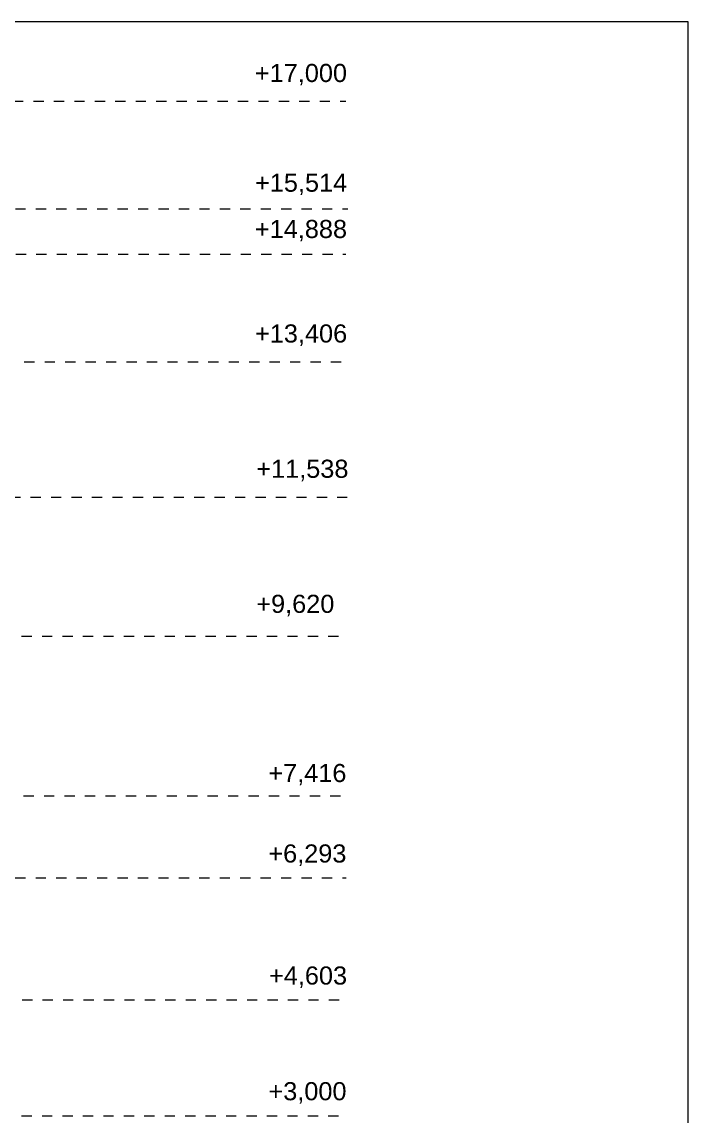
# Model space of a CAD drawing. Header units: millimetres. Extents: x -490789 to -449459, y 209001 to 327650.
# Drawn here: x -458657 to -449459, y 222303 to 237401 of the extents above; entities that cross this region are included whole.
import ezdxf

# ---------------------------------------------------------------- set-up
doc = ezdxf.new("R2010")
doc.units = ezdxf.units.MM
doc.header["$MEASUREMENT"] = 0
doc.linetypes.add('Штриховая', pattern=[282.222223, 141.111112, -141.111112])
for name, color, linetype, lineweight in [('0_Ном_пера__7_Ном_пера__7_Ном_пера__7_Ном_пера__7_Ном_пера__7_Ном_пера__7_Ном_пера__7_Ном_пера__7_Ном_пера__7_Ном_пера__7_Ном_пера__7_Ном_пера__7_Ном_пера__7_Ном_пера__7_Ном_пера__7_Ном._пера__7_Ном._пера__7_Ном._пера__7_Ном._пера__7_Ном._пера__7_Ном._пера__7', 7, 'Continuous', 18), ('11EXPLICACIA_Ном_пера__7_Ном_пера__7_Ном_пера__7_Ном_пера__7_Ном_пера__7_Ном_пера__7_Ном_пера__7_Ном_пера__7_Ном_пера__7_Ном_пера__7_Ном._пера__7_Ном_пера__7_Ном._пера__7_Ном_пера__7_Ном._пера__7_Ном_пера__7_Ном_пера__7_Ном_пера__7_Ном_пера__7_Ном._пера_8_Ном._пера__7', 7, 'Continuous', 18), ('Line 0.25_Ном_пера__7_Ном_пера__7_Ном_пера__7_Ном_пера__7_Ном_пера__7_Ном_пера__7_Ном_пера__7_Ном_пера__7_Ном_пера__7_Ном_пера__7_Ном_пера__7_Ном._пера__7_Ном._пера__7_Ном._пера__7_Ном._пера__7_Ном._пера__102_Ном._пера__102', 102, 'Continuous', 18)]:
    doc.layers.add(name, color=color, linetype=linetype, lineweight=lineweight)
doc.styles.add('СГЕНЕРИР_СТИЛЬ_1', font='')
doc.styles.get('СГЕНЕРИР_СТИЛЬ_1').set_extended_font_data('Arial')

msp = doc.modelspace()

# ---------------------------------------------------------------- linework, layer by layer
at = {"layer": '11EXPLICACIA_Ном_пера__7_Ном_пера__7_Ном_пера__7_Ном_пера__7_Ном_пера__7_Ном_пера__7_Ном_пера__7_Ном_пера__7_Ном_пера__7_Ном_пера__7_Ном._пера__7_Ном_пера__7_Ном._пера__7_Ном_пера__7_Ном._пера__7_Ном_пера__7_Ном_пера__7_Ном_пера__7_Ном_пера__7_Ном._пера_8_Ном._пера__7', "linetype": 'Continuous'}
for p, q in [((-449459.4, 237401.4), (-488659.4, 237401.4)), ((-449459.4, 209001.4), (-449459.4, 237401.4))]:
    msp.add_line(p, q, dxfattribs=at)
at = {"layer": 'Line 0.25_Ном_пера__7_Ном_пера__7_Ном_пера__7_Ном_пера__7_Ном_пера__7_Ном_пера__7_Ном_пера__7_Ном_пера__7_Ном_пера__7_Ном_пера__7_Ном_пера__7_Ном._пера__7_Ном._пера__7_Ном._пера__7_Ном._пера__7_Ном._пера__102_Ном._пера__102', "linetype": 'Штриховая'}
for p, q in [((-470067.3, 236305.6), (-454183.4, 236305.6)), ((-470067.3, 236305.6), (-454183.4, 236305.6)), ((-470035.7, 234819.6), (-454157.5, 234819.6)), ((-470035.7, 234819.6), (-454157.5, 234819.6)), ((-463538.3, 234193.9), (-454185, 234193.9)), ((-463704, 232711), (-454183.4, 232711)), ((-463704, 232711), (-454183.4, 232711)), ((-461075.8, 230844), (-454166.3, 230844)), ((-462329.4, 228925.9), (-454171.7, 228925.9)), ((-462301.4, 226721.6), (-454183.6, 226721.6)), ((-461570.1, 225592.3), (-454180.7, 225592.3)), ((-458652.9, 223907.7), (-454183.4, 223907.7)), ((-458660.5, 222305.6), (-454191, 222305.6))]:
    msp.add_line(p, q, dxfattribs=at)

# ---------------------------------------------------------------- texts
at = {"layer": '0_Ном_пера__7_Ном_пера__7_Ном_пера__7_Ном_пера__7_Ном_пера__7_Ном_пера__7_Ном_пера__7_Ном_пера__7_Ном_пера__7_Ном_пера__7_Ном_пера__7_Ном_пера__7_Ном_пера__7_Ном_пера__7_Ном_пера__7_Ном._пера__7_Ном._пера__7_Ном._пера__7_Ном._пера__7_Ном._пера__7_Ном._пера__7', "linetype": 'Continuous', "char_height": 250, "attachment_point": 7, "style": 'СГЕНЕРИР_СТИЛЬ_1'}
for s, insert in [('\\A1;{\\fArial|b0|i0|c204|p38;+17,000}', (-455440.2, 236524.9)), ('\\A1;{\\fArial|b0|i0|c204|p38;+15,514}', (-455438.3, 235011.4)), ('\\A1;{\\fArial|b0|i0|c204|p38;+14,888}', (-455439.8, 234372.3)), ('\\A1;{\\fArial|b0|i0|c204|p38;+13,406}', (-455438.2, 232930.5)), ('\\A1;{\\fArial|b0|i0|c204|p38;+11,538}', (-455420.8, 231063.7)), ('\\A1;{\\fArial|b0|i0|c204|p38;+9,620}', (-455420.8, 229199.8)), ('\\A1;{\\fArial|b0|i0|c204|p38;+7,416}', (-455254.6, 226865.4)), ('\\A1;{\\fArial|b0|i0|c204|p38;+6,293}', (-455254.4, 225755.2)), ('\\A1;{\\fArial|b0|i0|c204|p38;+4,603}', (-455245.2, 224071.1)), ('\\A1;{\\fArial|b0|i0|c204|p38;+3,000}', (-455252.9, 222474.8))]:
    msp.add_mtext(s, dxfattribs=dict(at, insert=insert))

doc.saveas('drawing.dxf')
